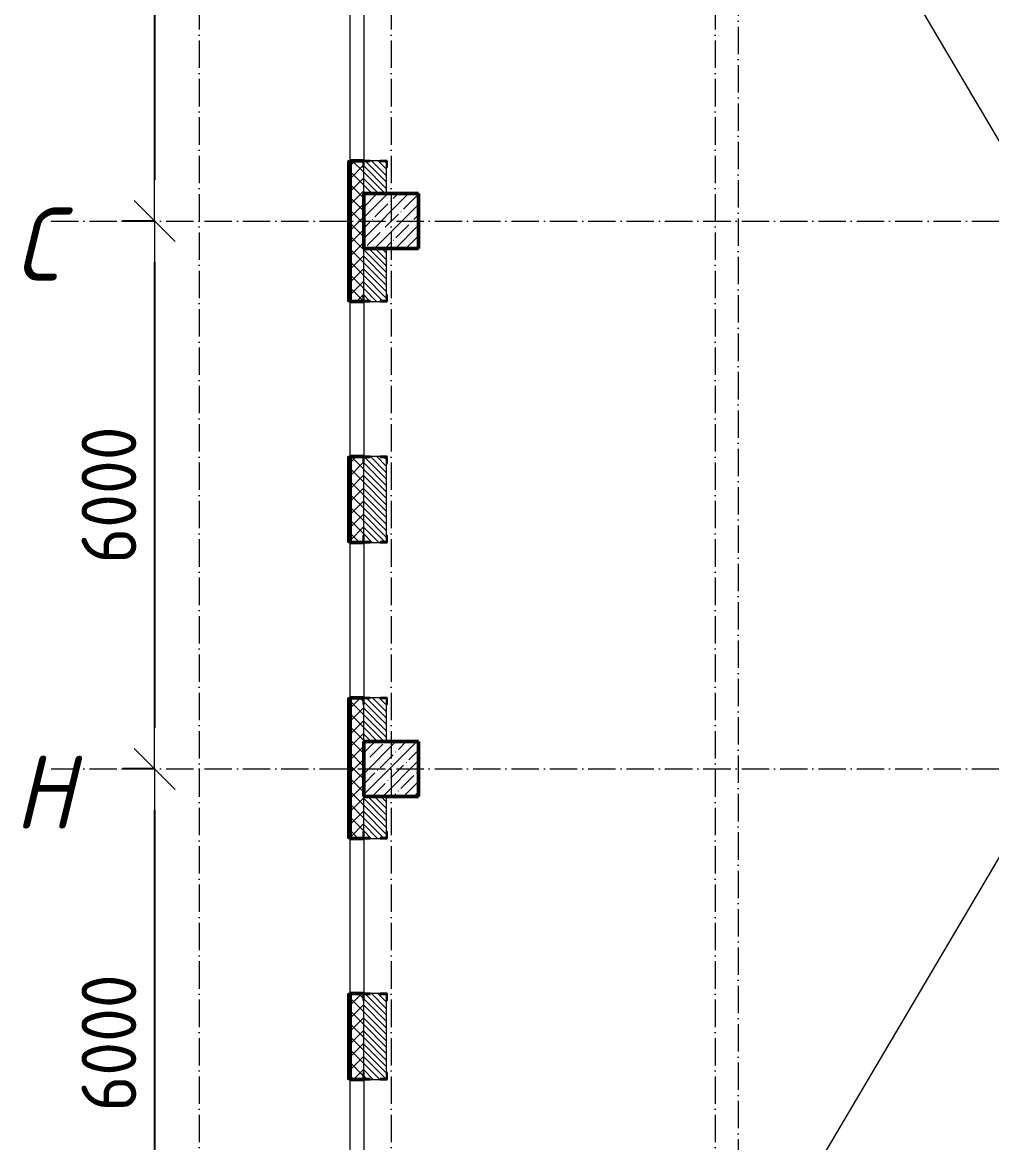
# Model space of a CAD drawing. Header units: millimetres. Extents: x 2294 to 908349, y -83289 to 219220.
# Drawn here: x 232597 to 243209, y 26614 to 38881 of the extents above; entities that cross this region are included whole.
import ezdxf

# ---------------------------------------------------------------- set-up
doc = ezdxf.new("R2010")
doc.units = ezdxf.units.MM
doc.linetypes.add('50_200_ШТРИХ_1Т_ш5_п1_п1_', pattern=[700, 500, -100, 0, -100])
for name, color, linetype, lineweight in [('A-____-____-DIMS', 7, 'Continuous', 9), ('A-DETL-____-OTLN-4', 7, 'Continuous', 18), ('A-GENM-____-MCUT', 7, 'Continuous', 25), ('A-GENM-____-OTLN-1', 7, 'Continuous', 25), ('A-WALL-____-MCUT-2', 7, 'Continuous', 50), ('A-WALL-____-MCUT-3', 7, 'Continuous', 9), ('A-WALL-____-OTLN', 7, 'Continuous', 9), ('A-WALL-____-PATT-1', 7, 'Continuous', 9), ('A-WALL-FNSH-MCUT-1', 7, 'Continuous', 9), ('S-COLS-____-MCUT', 7, 'Continuous', 50), ('S-COLS-____-OTLN', 7, 'Continuous', 9), ('S-GRID-____-IDEN', 7, 'Continuous', 9), ('S-GRID-____-OTLN-1', 7, '50_200_ШТРИХ_1Т_ш5_п1_п1_', 9)]:
    doc.layers.add(name, color=color, linetype=linetype, lineweight=lineweight)
doc.styles.add('ISOCPEUR_I', font='isocpeui.ttf', dxfattribs={"width": 0.9, "height": 2.5})
doc.styles.add('СПДС', font='isocpeur.ttf', dxfattribs={"width": 0.9})
doc.dimstyles.new('Размера А3', dxfattribs={"dimtxt": 800, "dimasz": 450, "dimexe": 350, "dimexo": 100, "dimgap": 200, "dimtad": 1, "dimdec": 0, "dimrnd": 10, "dimzin": 0, "dimdsep": 46, "dimtxsty": 'СПДС', "dimblk": 'ARROWHEAD_6', "dimcen": 1, "dimclrd": 5, "dimclre": 5, "dimclrt": 5, "dimazin": 0, "dimtfac": 1, "dimtdec": 0, "dimtmove": 2, "dimatfit": 3, "dimfxl": 1, "dimtolj": 1, "dimtzin": 0, "dimarcsym": 0})
pattern_1 = [(135, (165583.507, 6025.276), (-35.35534, -35.35534), [])]

# ---------------------------------------------------------------- blocks, each defined once
blk = doc.blocks.new('ARROWHEAD_6')
at = {"color": 0, "linetype": 'Continuous'}
for p, q in [((-0.5, -0.5), (0.5, 0.5)), ((0, 0), (-1, 0))]:
    blk.add_line(p, q, dxfattribs=at)
blk = doc.blocks.new('*D2803')
at = {"layer": 'A-____-____-DIMS', "color": 0, "lineweight": -2, "transparency": 16777216}
for p, q in [((234050, 42706), (233694, 42706)), ((234044, 42256), (234044, 37156)), ((234050, 36706), (233694, 36706))]:
    blk.add_line(p, q, dxfattribs=at)
at = {"layer": 'Defpoints', "color": 0, "transparency": 16777216}
for p in [(234150, 42706), (234044, 36706), (234150, 36706)]:
    blk.add_point(p, dxfattribs=at)
at = {"layer": 'A-____-____-DIMS', "color": 0, "lineweight": -2, "transparency": 16777216, "xscale": 450, "yscale": 450, "zscale": 450}
for p, rotation in [((234044, 42706), 90), ((234044, 36706), 270)]:
    blk.add_blockref('ARROWHEAD_6', p, dxfattribs=dict(at, rotation=rotation))
at = {"layer": 'A-____-____-DIMS', "color": 0, "transparency": 16777216, "insert": (233544, 39706), "char_height": 600, "attachment_point": 5, "rotation": 90, "style": 'СПДС'}
blk.add_mtext('\\A1;6000', dxfattribs=at)
blk = doc.blocks.new('*D2804')
at = {"layer": 'A-____-____-DIMS', "color": 0, "lineweight": -2, "transparency": 16777216}
for p, q in [((234050, 36706), (233694, 36706)), ((234044, 36256), (234044, 31156)), ((234050, 30706), (233694, 30706))]:
    blk.add_line(p, q, dxfattribs=at)
at = {"layer": 'Defpoints', "color": 0, "transparency": 16777216}
for p in [(234150, 36706), (234044, 30706), (234150, 30706)]:
    blk.add_point(p, dxfattribs=at)
at = {"layer": 'A-____-____-DIMS', "color": 0, "lineweight": -2, "transparency": 16777216, "xscale": 450, "yscale": 450, "zscale": 450}
for p, rotation in [((234044, 36706), 90), ((234044, 30706), 270)]:
    blk.add_blockref('ARROWHEAD_6', p, dxfattribs=dict(at, rotation=rotation))
at = {"layer": 'A-____-____-DIMS', "color": 0, "transparency": 16777216, "insert": (233544, 33706), "char_height": 600, "attachment_point": 5, "rotation": 90, "style": 'СПДС'}
blk.add_mtext('\\A1;6000', dxfattribs=at)
blk = doc.blocks.new('*D2805')
at = {"layer": 'A-____-____-DIMS', "color": 0, "lineweight": -2, "transparency": 16777216}
for p, q in [((234050, 30706), (233694, 30706)), ((234044, 30256), (234044, 25156)), ((234050, 24706), (233694, 24706))]:
    blk.add_line(p, q, dxfattribs=at)
at = {"layer": 'Defpoints', "color": 0, "transparency": 16777216}
for p in [(234150, 30706), (234044, 24706), (234150, 24706)]:
    blk.add_point(p, dxfattribs=at)
at = {"layer": 'A-____-____-DIMS', "color": 0, "lineweight": -2, "transparency": 16777216, "xscale": 450, "yscale": 450, "zscale": 450}
for p, rotation in [((234044, 30706), 90), ((234044, 24706), 270)]:
    blk.add_blockref('ARROWHEAD_6', p, dxfattribs=dict(at, rotation=rotation))
at = {"layer": 'A-____-____-DIMS', "color": 0, "transparency": 16777216, "insert": (233544, 27706), "char_height": 600, "attachment_point": 5, "rotation": 90, "style": 'СПДС'}
blk.add_mtext('\\A1;6000', dxfattribs=at)
blk = doc.blocks.new('BSC_Колонна _Прямоугольная - 600х600-V15-АР1_План отверстий 3 этажа в осях 1-64_А-ГГ')
at = {"layer": 'S-COLS-____-OTLN'}
h = blk.add_hatch(dxfattribs=at)
h.set_pattern_fill('FP_51', color=256, style=0, pattern_type=2)
h.set_pattern_definition([(45, (-71050, -30681.04), (-114.04925, 114.04925), []), (45, (-70935.95, -30681.04), (-114.04925, 114.04925), [201.613, -40.323, 3.353, -36.97])])
h.paths.add_polyline_path([(-300, -300), (300, -300), (300, 300), (-300, 300)], flags=0)
at = {"layer": 'S-COLS-____-MCUT'}
for p, q in [((300, 300), (-300, 300)), ((-300, 300), (-300, -300)), ((300, -300), (300, 300)), ((-300, -300), (300, -300))]:
    blk.add_line(p, q, dxfattribs=at)
blk = doc.blocks.new('BSC_Колонна _Прямоугольная - 600х600-V16-АР1_План отверстий 3 этажа в осях 1-64_А-ГГ')
at = {"layer": 'S-COLS-____-OTLN'}
h = blk.add_hatch(dxfattribs=at)
h.set_pattern_fill('FP_52', color=256, style=0, pattern_type=2)
h.set_pattern_definition([(45, (-71050, -24681.04), (-114.04925, 114.04925), []), (45, (-70935.95, -24681.04), (-114.04925, 114.04925), [201.613, -40.323, 3.353, -36.97])])
h.paths.add_polyline_path([(-300, -300), (300, -300), (300, 300), (-300, 300), (-300, 134)], flags=0)
at = {"layer": 'S-COLS-____-MCUT'}
for p, q in [((300, 300), (-300, 300)), ((-300, 300), (-300, -300)), ((300, -300), (300, 300)), ((-300, -300), (300, -300))]:
    blk.add_line(p, q, dxfattribs=at)
blk = doc.blocks.new('Фахверк_СКБ_Уголок - 250_3380-27498580-АР1_План отверстий 3 этажа в осях 1-64_А-ГГ')
at = {"layer": 'A-GENM-____-MCUT'}
for p, q in [((200, 181), (125, 181)), ((125, 181), (125, 106)), ((131, 106), (131, 175)), ((131, 175), (200, 175)), ((200, 175), (200, 181)), ((125, 106), (131, 106)), ((131, -6), (125, -6)), ((125, -6), (125, -81)), ((125, -81), (200, -81)), ((131, -75), (131, -6)), ((200, -75), (131, -75)), ((200, -81), (200, -75))]:
    blk.add_line(p, q, dxfattribs=at)
blk = doc.blocks.new('3floor')
at = {"layer": 'A-WALL-____-PATT-1'}
h = blk.add_hatch(dxfattribs=at)
h.set_pattern_fill('FP_1', color=256, style=0, pattern_type=2)
h.set_pattern_definition([(45, (165583.51, 6025.28), (-70.71068, 70.71068), []), (135, (165583.51, 6025.28), (-70.71068, -70.71068), [])])
h.paths.add_polyline_path([(236184, 18356), (236334, 18356), (236334, 19651), (236328, 19651), (236328, 19726), (236184, 19726)], flags=0)
h.paths.add_polyline_path([(236268, 21426), (236328, 21426), (236328, 21501), (236334, 21501), (236334, 22291), (236328, 22291), (236328, 22366), (236184, 22366), (236184, 21426)], flags=0)
h.paths.add_polyline_path([(236268, 24066), (236328, 24066), (236328, 24141), (236334, 24141), (236334, 25531), (236328, 25531), (236328, 25606), (236184, 25606), (236184, 24066)], flags=0)
h.paths.add_polyline_path([(236268, 27306), (236328, 27306), (236328, 27381), (236334, 27381), (236334, 28171), (236328, 28171), (236328, 28246), (236184, 28246), (236184, 27306)], flags=0)
h.paths.add_polyline_path([(236268, 29946), (236328, 29946), (236328, 30021), (236334, 30021), (236334, 31411), (236328, 31411), (236328, 31486), (236184, 31486), (236184, 29946)], flags=0)
h.paths.add_polyline_path([(236184, 33186), (236328, 33186), (236328, 33261), (236334, 33261), (236334, 34051), (236328, 34051), (236328, 34126), (236184, 34126)], flags=0)
h.paths.add_polyline_path([(236184, 35826), (236328, 35826), (236328, 35901), (236334, 35901), (236334, 37291), (236328, 37291), (236328, 37366), (236184, 37366)], flags=0)
h.paths.add_polyline_path([(236184, 39066), (236328, 39066), (236328, 39141), (236334, 39141), (236334, 39931), (236328, 39931), (236328, 40006), (236184, 40006)], flags=0)
h.paths.add_polyline_path([(236328, 41706), (236328, 41781), (236334, 41781), (236334, 43171), (236328, 43171), (236328, 43246), (236184, 43246), (236184, 41706), (236268, 41706)], flags=0)
h.paths.add_polyline_path([(236328, 44946), (236328, 45021), (236334, 45021), (236334, 45811), (236328, 45811), (236328, 45886), (236184, 45886), (236184, 44946), (236268, 44946)], flags=0)
h.paths.add_polyline_path([(236328, 47586), (236328, 47661), (236334, 47661), (236334, 48956), (236184, 48956), (236184, 47586), (236268, 47586)], flags=0)
h = blk.add_hatch(dxfattribs=at)
h.set_pattern_fill('FP_6', color=256, style=0, pattern_type=2)
h.set_pattern_definition(pattern_1)
h.paths.add_polyline_path([(236515, 37006), (236584, 37006), (236584, 37360), (236515, 37360), (236515, 37366), (236403, 37366), (236403, 37360), (236334, 37360), (236334, 37006)], flags=0)
h.paths.add_polyline_path([(236515, 39066), (236515, 39072), (236584, 39072), (236584, 40000), (236515, 40000), (236515, 40006), (236403, 40006), (236403, 40000), (236334, 40000), (236334, 39072), (236403, 39072), (236403, 39066)], flags=0)
h.paths.add_polyline_path([(236515, 41706), (236515, 41712), (236584, 41712), (236584, 42406), (236334, 42406), (236334, 41712), (236403, 41712), (236403, 41706)], flags=0)
h = blk.add_hatch(dxfattribs=at)
h.set_pattern_fill('FP_6', color=256, style=0, pattern_type=2)
h.set_pattern_definition(pattern_1)
h.paths.add_polyline_path([(236403, 31006), (236584, 31006), (236584, 31480), (236515, 31480), (236515, 31486), (236403, 31486), (236403, 31480), (236334, 31480), (236334, 31006)], flags=0)
h.paths.add_polyline_path([(236403, 33186), (236515, 33186), (236515, 33192), (236584, 33192), (236584, 34120), (236515, 34120), (236515, 34126), (236403, 34126), (236403, 34120), (236334, 34120), (236334, 33192), (236403, 33192)], flags=0)
h.paths.add_polyline_path([(236515, 35826), (236515, 35832), (236584, 35832), (236584, 36406), (236334, 36406), (236334, 35832), (236403, 35832), (236403, 35826)], flags=0)
h = blk.add_hatch(dxfattribs=at)
h.set_pattern_fill('FP_6', color=256, style=0, pattern_type=2)
h.set_pattern_definition(pattern_1)
h.paths.add_polyline_path([(236403, 25006), (236584, 25006), (236584, 25600), (236515, 25600), (236515, 25606), (236403, 25606), (236403, 25600), (236334, 25600), (236334, 25006)], flags=0)
h.paths.add_polyline_path([(236515, 27306), (236515, 27312), (236584, 27312), (236584, 28240), (236515, 28240), (236515, 28246), (236403, 28246), (236403, 28240), (236334, 28240), (236334, 27312), (236403, 27312), (236403, 27306)], flags=0)
h.paths.add_polyline_path([(236515, 29946), (236515, 29952), (236584, 29952), (236584, 30406), (236334, 30406), (236334, 29952), (236403, 29952), (236403, 29946)], flags=0)
at = {"layer": 'A-DETL-____-OTLN-4'}
for p, q in [((236934, 18956), (254334, 48456)), ((236934, 48356), (254334, 18856))]:
    blk.add_line(p, q, dxfattribs=at)
at = {"layer": 'A-WALL-____-MCUT-2'}
for p, q in [((236172, 37366), (236172, 35826)), ((236177, 37366), (236177, 35826)), ((236184, 37366), (236184, 35826)), ((236328, 37366), (236184, 37366)), ((236184, 35826), (236328, 35826)), ((236172, 34126), (236172, 33186)), ((236177, 34126), (236177, 33186)), ((236184, 34126), (236184, 33186)), ((236328, 34126), (236184, 34126)), ((236184, 33186), (236328, 33186)), ((236172, 31486), (236172, 29946)), ((236177, 31486), (236177, 29946)), ((236184, 31486), (236184, 29946)), ((236328, 31486), (236184, 31486)), ((236184, 29946), (236328, 29946)), ((236172, 28246), (236172, 27306)), ((236177, 28246), (236177, 27306)), ((236184, 28246), (236184, 27306)), ((236328, 28246), (236184, 28246)), ((236184, 27306), (236328, 27306))]:
    blk.add_line(p, q, dxfattribs=at)
at = {"layer": 'A-WALL-____-MCUT-3'}
for p, q in [((236515, 37366), (236403, 37366)), ((236334, 37006), (236334, 37291)), ((236584, 37006), (236584, 37291)), ((236334, 35901), (236334, 36406)), ((236584, 35901), (236584, 36406)), ((236403, 35826), (236515, 35826)), ((236515, 34126), (236403, 34126)), ((236334, 33261), (236334, 34051)), ((236584, 33261), (236584, 34051)), ((236403, 33186), (236515, 33186)), ((236334, 31006), (236334, 31411)), ((236515, 31486), (236403, 31486)), ((236584, 31006), (236584, 31411)), ((236334, 30021), (236334, 30406)), ((236584, 30021), (236584, 30406)), ((236403, 29946), (236515, 29946)), ((236515, 28246), (236403, 28246)), ((236334, 27381), (236334, 28171)), ((236584, 27381), (236584, 28171)), ((236403, 27306), (236515, 27306))]:
    blk.add_line(p, q, dxfattribs=at)
at = {"layer": 'A-WALL-____-OTLN'}
for p, q in [((236184, 37366), (236184, 39066)), ((236334, 39066), (236334, 37366)), ((236184, 34126), (236184, 35826)), ((236334, 35826), (236334, 34126)), ((236184, 31486), (236184, 33186)), ((236334, 33186), (236334, 31486)), ((236184, 28246), (236184, 29946)), ((236334, 29946), (236334, 28246)), ((236184, 25606), (236184, 27306)), ((236334, 27306), (236334, 25606))]:
    blk.add_line(p, q, dxfattribs=at)
at = {"layer": 'A-WALL-FNSH-MCUT-1'}
for p, q in [((236184, 37366), (236164, 37366)), ((236164, 37366), (236164, 35826)), ((236164, 35826), (236184, 35826)), ((236184, 34126), (236164, 34126)), ((236164, 34126), (236164, 33186)), ((236164, 33186), (236184, 33186)), ((236184, 31486), (236164, 31486)), ((236164, 31486), (236164, 29946)), ((236164, 29946), (236184, 29946)), ((236184, 28246), (236164, 28246)), ((236164, 28246), (236164, 27306)), ((236164, 27306), (236184, 27306))]:
    blk.add_line(p, q, dxfattribs=at)
at = {"layer": 'A-GENM-____-OTLN-1'}
for p, rotation in [((236409, 37491), 269.9999999999999), ((236509, 35701), 89.99999999999991), ((236409, 34251), 269.9999999999999), ((236509, 33061), 89.99999999999991), ((236409, 31611), 269.9999999999999), ((236509, 29821), 89.99999999999991), ((236409, 28371), 269.9999999999999), ((236509, 27181), 89.99999999999991)]:
    blk.add_blockref('Фахверк_СКБ_Уголок - 250_3380-27498580-АР1_План отверстий 3 этажа в осях 1-64_А-ГГ', p, dxfattribs=dict(at, rotation=rotation))
at = {"layer": 'S-COLS-____-OTLN'}
for name, p in [('BSC_Колонна _Прямоугольная - 600х600-V15-АР1_План отверстий 3 этажа в осях 1-64_А-ГГ', (236634, 36706)), ('BSC_Колонна _Прямоугольная - 600х600-V16-АР1_План отверстий 3 этажа в осях 1-64_А-ГГ', (236634, 30706))]:
    blk.add_blockref(name, p, dxfattribs=at)
blk = doc.blocks.new('3osi')
at = {"layer": 'S-GRID-____-OTLN-1', "color": 251, "ltscale": 0.6, "true_color": 0x636466}
for p, q in [((234533.5, 55906.2), (234533.5, 1542.7)), ((236633.5, 55906.2), (236633.5, 1715.3)), ((240183.5, 55906.2), (240183.5, 17356.3)), ((240433.5, 55638), (240433.5, 17356.3)), ((232910.3, 36706.3), (255902.3, 36706.3)), ((232910.3, 30706.3), (255902.3, 30706.3))]:
    blk.add_line(p, q, dxfattribs=at)
at = {"layer": 'S-GRID-____-IDEN', "char_height": 800, "attachment_point": 1, "style": 'ISOCPEUR_I'}
for s, insert, width in [('\\fISOCPEUR|b0|i1|c204|p34|;\\W.9;С', (232521.3, 36853), 202.025), ('\\fISOCPEUR|b0|i1|c204|p34|;\\W.9;Н', (232512.3, 30853), 223.671)]:
    blk.add_mtext(s, dxfattribs=dict(at, insert=insert, width=width))
at = {"layer": 'A-____-____-DIMS'}
for base, p1, p2, picture, middle in [((234043.9, 36706.3), (234149.9, 42706.3), (234149.9, 36706.3), '*D2803', (233543.9, 39706.3)), ((234043.9, 30706.3), (234149.9, 36706.3), (234149.9, 30706.3), '*D2804', (233543.9, 33706.3)), ((234043.9, 24706.3), (234149.9, 30706.3), (234149.9, 24706.3), '*D2805', (233543.9, 27706.3))]:
    dim = blk.add_linear_dim(base=base, p1=p1, p2=p2, angle=90, dimstyle='Размера А3', override={"dimtxt": 600, "dimclrd": 0, "dimclre": 0, "dimclrt": 0}, dxfattribs=at)
    dim.commit()
    dim.dimension.update_dxf_attribs({"geometry": picture, "text_midpoint": middle})

msp = doc.modelspace()

# ---------------------------------------------------------------- block references
for name in ['3osi', '3floor']:
    msp.add_blockref(name, (0, 0))

doc.saveas('drawing.dxf')
